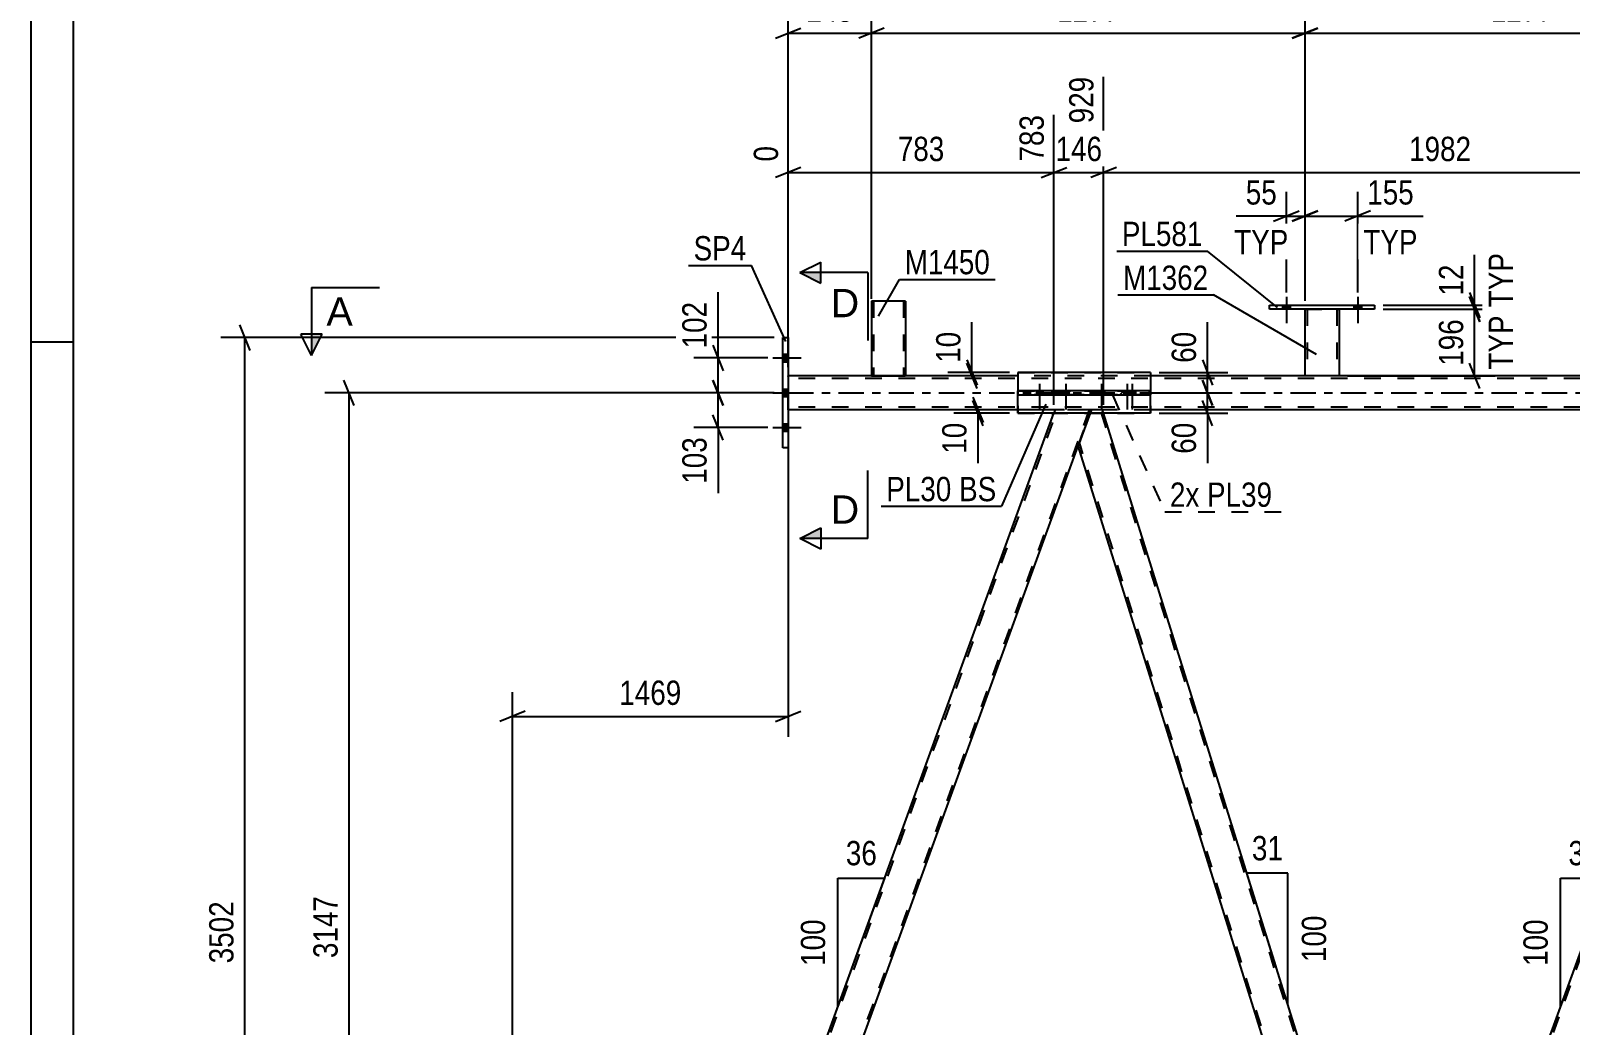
# Model space of a CAD drawing. Header units: millimetres. Extents: x 0 to 841, y 0 to 594.
# Drawn here: x 0 to 181.4, y 366.6 to 483.7 of the extents above; entities that cross this region are included whole.
import ezdxf

# ---------------------------------------------------------------- set-up
doc = ezdxf.new("R2010")
doc.units = ezdxf.units.MM
doc.linetypes.add('DXK_LINE_DOT2', pattern=[3.9198, 1.9599, -1.9599])
doc.linetypes.add('DXK_LINE_DOT3', pattern=[5.9187, 2.979, -0.9799, 0.9799, -0.9799])
doc.styles.add('Arial', font='ARIAL.TTF', dxfattribs={"height": 0.2})
doc.styles.add('Arial Narrow', font='ARIALN.TTF', dxfattribs={"height": 0.2})

# ---------------------------------------------------------------- blocks, each defined once
blk = doc.blocks.new('Unknown-247305129-1135')
at = {"color": 5, "linetype": 'Continuous'}
for p, q in [((0, 594), (0, 0)), ((5, 589), (5, 5)), ((5, 447), (0, 447))]:
    blk.add_line(p, q, dxfattribs=at)
blk = doc.blocks.new('Bolt-247305129-3184 - 3072')
at = {"linetype": 'Continuous'}
for points in [[(119.21, 441.29), (118.49, 441.29), (118.49, 440.81), (119.21, 440.81)], [(122.3, 441.29), (121.58, 441.29), (121.58, 440.81), (122.3, 440.81)]]:
    blk.add_hatch(color=1, dxfattribs=at).paths.add_polyline_path(points)
at = {"color": 1, "linetype": 'Continuous'}
for p, q in [((118.49, 441.29), (118.49, 440.81)), ((118.85, 442.09), (118.85, 439.09)), ((119.21, 441.29), (119.21, 440.81)), ((121.58, 441.29), (121.58, 440.81)), ((121.94, 442.09), (121.94, 439.09)), ((122.3, 441.29), (122.3, 440.81))]:
    blk.add_line(p, q, dxfattribs=at)
blk = doc.blocks.new('Bolt-247305129-3185 - 3072')
at = {"linetype": 'Continuous'}
for points in [[(126.52, 441.29), (125.8, 441.29), (125.8, 440.81), (126.52, 440.81)], [(129.54, 441.29), (128.82, 441.29), (128.82, 440.81), (129.54, 440.81)], [(130.14, 441.29), (129.42, 441.29), (129.42, 440.81), (130.14, 440.81)]]:
    blk.add_hatch(color=1, dxfattribs=at).paths.add_polyline_path(points)
at = {"color": 1, "linetype": 'Continuous'}
for p, q in [((125.8, 441.29), (125.8, 440.81)), ((126.16, 442.09), (126.16, 439.09)), ((126.52, 441.29), (126.52, 440.81)), ((128.82, 441.29), (128.82, 440.81)), ((129.18, 442.09), (129.18, 439.09)), ((129.42, 441.29), (129.42, 440.81)), ((129.54, 441.29), (129.54, 440.81)), ((129.78, 442.09), (129.78, 439.09)), ((130.14, 441.29), (130.14, 440.81))]:
    blk.add_line(p, q, dxfattribs=at)
blk = doc.blocks.new('Part-247305129-3125 - 3072')
at = {"color": 2, "linetype": 'Continuous'}
for p, q in [((99.06, 443.05), (89.24, 443.05)), ((116.29, 443.05), (101.06, 443.05)), ((150.13, 443.05), (131.94, 443.05)), ((201.21, 443.05), (154.13, 443.05)), ((116.29, 439.05), (89.24, 439.05)), ((202.67, 439.05), (131.94, 439.05))]:
    blk.add_line(p, q, dxfattribs=at)
at = {"color": 7, "linetype": 'DXK_LINE_DOT2'}
for p, q in [((89.24, 439.05), (89.24, 443.05)), ((743.11, 442.73), (89.24, 442.73)), ((101.06, 443.05), (99.06, 443.05)), ((131.94, 443.05), (116.29, 443.05)), ((154.13, 443.05), (150.13, 443.05)), ((743.11, 439.37), (89.24, 439.37)), ((131.94, 439.05), (116.29, 439.05))]:
    blk.add_line(p, q, dxfattribs=at)
at = {"color": 7, "linetype": 'DXK_LINE_DOT3'}
blk.add_line((89.24, 441.05), (743.11, 441.05), dxfattribs=at)
blk = doc.blocks.new('Bolt-247305129-3190 - 3072')
at = {"linetype": 'Continuous'}
for points in [[(89.24, 444.71), (89.24, 445.59), (88.6, 445.59), (88.6, 444.71)], [(89.24, 444.71), (89.24, 445.59), (88.6, 445.59), (88.6, 444.71)], [(89.24, 444.71), (89.24, 445.59), (88.6, 445.59), (88.6, 444.71)], [(89.24, 440.61), (89.24, 441.49), (88.6, 441.49), (88.6, 440.61)], [(89.24, 440.61), (89.24, 441.49), (88.6, 441.49), (88.6, 440.61)], [(89.24, 436.51), (89.24, 437.39), (88.6, 437.39), (88.6, 436.51)], [(89.24, 436.51), (89.24, 437.39), (88.6, 437.39), (88.6, 436.51)], [(89.24, 436.51), (89.24, 437.39), (88.6, 437.39), (88.6, 436.51)]]:
    blk.add_hatch(color=1, dxfattribs=at).paths.add_polyline_path(points)
at = {"color": 1, "linetype": 'Continuous'}
for p, q in [((87.44, 445.15), (90.76, 445.15)), ((87.44, 445.15), (90.76, 445.15)), ((87.44, 445.15), (90.76, 445.15)), ((88.6, 445.59), (89.24, 445.59)), ((88.6, 445.59), (89.24, 445.59)), ((88.6, 445.59), (89.24, 445.59)), ((88.6, 444.71), (89.24, 444.71)), ((88.6, 444.71), (89.24, 444.71)), ((88.6, 444.71), (89.24, 444.71)), ((87.44, 441.05), (90.76, 441.05)), ((87.44, 441.05), (90.76, 441.05)), ((88.6, 441.49), (89.24, 441.49)), ((88.6, 441.49), (89.24, 441.49)), ((88.6, 440.61), (89.24, 440.61)), ((88.6, 440.61), (89.24, 440.61)), ((88.6, 437.39), (89.24, 437.39)), ((88.6, 437.39), (89.24, 437.39)), ((88.6, 437.39), (89.24, 437.39)), ((87.44, 436.95), (90.76, 436.95)), ((87.44, 436.95), (90.76, 436.95)), ((87.44, 436.95), (90.76, 436.95)), ((88.6, 436.51), (89.24, 436.51)), ((88.6, 436.51), (89.24, 436.51)), ((88.6, 436.51), (89.24, 436.51))]:
    blk.add_line(p, q, dxfattribs=at)
blk = doc.blocks.new('Part-247305129-21275 - 3072')
at = {"color": 7, "linetype": 'DXK_LINE_DOT2'}
for p, q in [((150.13, 450.9), (154.13, 450.9)), ((150.13, 450.89), (150.13, 450.9)), ((150.13, 450.9), (150.13, 450.89)), ((150.37, 450.9), (150.37, 443.05)), ((153.89, 450.9), (153.89, 443.05)), ((154.13, 450.9), (154.13, 450.89)), ((154.13, 450.89), (154.13, 450.9)), ((153.87, 443.05), (153.89, 443.05))]:
    blk.add_line(p, q, dxfattribs=at)
at = {"color": 2, "linetype": 'Continuous'}
for p, q in [((150.13, 443.05), (150.13, 450.89)), ((154.13, 450.89), (154.13, 443.05)), ((154.09, 443.05), (150.13, 443.05)), ((154.13, 443.05), (154.09, 443.05))]:
    blk.add_line(p, q, dxfattribs=at)
blk = doc.blocks.new('Bolt-247305129-3200 - 3072')
at = {"color": 1, "linetype": 'DXK_LINE_DOT2'}
for p, q in [((118.49, 441.29), (118.49, 440.81)), ((118.85, 442.09), (118.85, 439.09)), ((119.21, 441.29), (119.21, 440.81)), ((121.58, 441.29), (121.58, 440.81)), ((121.94, 442.09), (121.94, 439.09)), ((122.3, 441.29), (122.3, 440.81))]:
    blk.add_line(p, q, dxfattribs=at)
blk = doc.blocks.new('Bolt-247305129-3201 - 3072')
at = {"color": 1, "linetype": 'DXK_LINE_DOT2'}
for p, q in [((125.8, 441.29), (125.8, 440.81)), ((126.16, 442.09), (126.16, 439.09)), ((126.52, 441.29), (126.52, 440.81)), ((128.82, 441.29), (128.82, 440.81)), ((129.18, 442.09), (129.18, 439.09)), ((129.42, 441.29), (129.42, 440.81)), ((129.54, 441.29), (129.54, 440.81)), ((129.78, 442.09), (129.78, 439.09)), ((130.14, 441.29), (130.14, 440.81))]:
    blk.add_line(p, q, dxfattribs=at)
blk = doc.blocks.new('Part-247305129-3208 - 3072')
at = {"color": 7, "linetype": 'DXK_LINE_DOT2'}
for p, q in [((116.29, 441.29), (116.29, 440.81)), ((131.94, 441.29), (116.29, 441.29)), ((116.29, 440.81), (131.94, 440.81)), ((131.94, 440.81), (131.94, 441.29))]:
    blk.add_line(p, q, dxfattribs=at)
blk = doc.blocks.new('Part-247305129-3213 - 3072')
at = {"linetype": 'Continuous'}
h = blk.add_hatch(dxfattribs=at)
h.set_pattern_fill('', scale=0.7, style=0, pattern_type=0)
h.set_pattern_definition([(45, (131.9422, 441.2942), (-1.57154, 1.57154), [])])
h.paths.add_polyline_path([(131.94, 440.81), (131.94, 441.29), (116.29, 441.29), (116.29, 440.81)])
at = {"color": 7, "linetype": 'DXK_LINE_DOT2'}
for p, q in [((116.29, 440.81), (116.29, 441.29)), ((116.29, 441.29), (131.94, 441.29)), ((131.94, 440.81), (116.29, 440.81)), ((131.94, 441.29), (131.94, 440.81))]:
    blk.add_line(p, q, dxfattribs=at)
at = {"color": 2, "linetype": 'Continuous'}
for p, q in [((116.29, 440.81), (116.29, 441.29)), ((131.94, 441.29), (116.29, 441.29)), ((116.29, 440.81), (131.94, 440.81)), ((131.94, 440.81), (131.94, 441.29))]:
    blk.add_line(p, q, dxfattribs=at)
blk = doc.blocks.new('Bolt-247305129-21302 - 3072')
at = {"linetype": 'Continuous'}
for points in [[(147.49, 450.89), (148.37, 450.89), (148.37, 451.37), (147.49, 451.37)], [(155.89, 450.89), (156.77, 450.89), (156.77, 451.37), (155.89, 451.37)]]:
    blk.add_hatch(color=1, dxfattribs=at).paths.add_polyline_path(points)
at = {"color": 1, "linetype": 'Continuous'}
for p, q in [((147.93, 452.37), (147.93, 449.25)), ((156.33, 452.37), (156.33, 449.25)), ((147.49, 451.37), (147.49, 450.89)), ((148.37, 451.37), (148.37, 450.89)), ((155.89, 451.37), (155.89, 450.89)), ((156.77, 451.37), (156.77, 450.89))]:
    blk.add_line(p, q, dxfattribs=at)
blk = doc.blocks.new('Part-247305129-3291 - 3072')
at = {"color": 7, "linetype": 'DXK_LINE_DOT2'}
for p, q in [((116.29, 443.45), (116.29, 438.65)), ((116.29, 443.45), (131.94, 443.45)), ((131.94, 443.45), (131.94, 438.65)), ((116.29, 438.65), (131.94, 438.65))]:
    blk.add_line(p, q, dxfattribs=at)
blk = doc.blocks.new('Part-247305129-3296 - 3072')
at = {"color": 2, "linetype": 'Continuous'}
for p, q in [((116.29, 443.45), (116.29, 441.29)), ((131.94, 443.45), (116.29, 443.45)), ((131.94, 443.45), (131.94, 441.29)), ((116.29, 438.65), (116.29, 440.81)), ((131.94, 438.65), (131.94, 440.81)), ((131.94, 438.65), (116.29, 438.65))]:
    blk.add_line(p, q, dxfattribs=at)
at = {"color": 7, "linetype": 'DXK_LINE_DOT2'}
for p, q in [((116.29, 441.29), (116.29, 440.81)), ((131.94, 441.29), (131.94, 440.81))]:
    blk.add_line(p, q, dxfattribs=at)
blk = doc.blocks.new('Part-247305129-3318 - 3072')
at = {"color": 2, "linetype": 'Continuous'}
for p, q in [((88.6, 447.55), (89.24, 447.55)), ((88.6, 434.55), (88.6, 447.55)), ((89.24, 447.55), (89.24, 434.55)), ((89.24, 434.55), (88.6, 434.55))]:
    blk.add_line(p, q, dxfattribs=at)
blk = doc.blocks.new('Part-247305129-3325 - 3072')
at = {"color": 7, "linetype": 'DXK_LINE_DOT2'}
for p, q in [((124.96, 439.05), (124.81, 438.65)), ((126.28, 439.05), (124.96, 439.05)), ((162.84, 320.93), (126.02, 439.05)), ((126.4, 438.65), (126.28, 439.05)), ((160.12, 317.83), (123.55, 435.18)), ((159.87, 317.83), (158.37, 322.66)), ((161.71, 317.83), (162.98, 321.3)), ((162.98, 321.3), (162.56, 322.66)), ((159.87, 317.83), (161.71, 317.83))]:
    blk.add_line(p, q, dxfattribs=at)
at = {"color": 2, "linetype": 'Continuous'}
for p, q in [((124.81, 438.65), (123.41, 434.8)), ((162.56, 322.66), (126.4, 438.65)), ((158.37, 322.66), (123.41, 434.8))]:
    blk.add_line(p, q, dxfattribs=at)
blk = doc.blocks.new('Part-247305129-3330 - 3072')
at = {"color": 7, "linetype": 'DXK_LINE_DOT2'}
for p, q in [((76.84, 317.83), (120.96, 439.05)), ((124.7, 439.05), (80.58, 317.83)), ((120.7, 439.05), (120.55, 438.65)), ((124.96, 439.05), (120.7, 439.05)), ((123.41, 434.8), (124.96, 439.05)), ((80.84, 317.83), (76.58, 317.83))]:
    blk.add_line(p, q, dxfattribs=at)
at = {"color": 2, "linetype": 'Continuous'}
for p, q in [((76.58, 317.83), (120.55, 438.65)), ((80.84, 317.83), (123.41, 434.8))]:
    blk.add_line(p, q, dxfattribs=at)
blk = doc.blocks.new('Part-247305129-3335 - 3072')
at = {"color": 7, "linetype": 'DXK_LINE_DOT2'}
for p, q in [((161.97, 317.83), (206.09, 439.05)), ((165.72, 317.83), (209.84, 439.05)), ((205.69, 438.65), (205.83, 439.05)), ((210.09, 439.05), (205.83, 439.05)), ((208.54, 434.8), (210.09, 439.05)), ((161.71, 317.83), (163.47, 322.66)), ((165.97, 317.83), (167.73, 322.66)), ((165.97, 317.83), (161.71, 317.83))]:
    blk.add_line(p, q, dxfattribs=at)
at = {"color": 2, "linetype": 'Continuous'}
for p, q in [((163.47, 322.66), (205.69, 438.65)), ((167.73, 322.66), (208.54, 434.8))]:
    blk.add_line(p, q, dxfattribs=at)
blk = doc.blocks.new('Part-247305129-21276 - 3072')
at = {"color": 2, "linetype": 'Continuous'}
for p, q in [((145.93, 450.89), (145.93, 451.37)), ((145.93, 451.37), (158.33, 451.37)), ((158.33, 450.89), (145.93, 450.89)), ((158.33, 451.37), (158.33, 450.89))]:
    blk.add_line(p, q, dxfattribs=at)
blk = doc.blocks.new('Part-247305129-21277 - 3072')
at = {"color": 2, "linetype": 'Continuous'}
for p, q in [((99.05, 451.85), (99.06, 443.05)), ((103.05, 451.85), (99.05, 451.85)), ((103.05, 451.85), (103.06, 443.06)), ((99.06, 443.05), (103.02, 443.06)), ((103.06, 443.06), (103.02, 443.06))]:
    blk.add_line(p, q, dxfattribs=at)
at = {"color": 7, "linetype": 'DXK_LINE_DOT2'}
for p, q in [((99.29, 451.85), (99.3, 443.05)), ((102.74, 451.85), (102.75, 451.85)), ((102.75, 451.85), (102.79, 451.85)), ((102.79, 451.85), (102.81, 451.85)), ((102.81, 451.85), (102.82, 443.06)), ((102.75, 443.06), (102.76, 443.06)), ((102.76, 443.06), (102.8, 443.06)), ((102.8, 443.06), (102.82, 443.06))]:
    blk.add_line(p, q, dxfattribs=at)
blk = doc.blocks.new('Bolt-247305129-21303 - 3072')
at = {"linetype": 'Continuous'}
for points in [[(147.49, 450.89), (148.37, 450.89), (148.37, 451.37), (147.49, 451.37)], [(155.89, 450.89), (156.77, 450.89), (156.77, 451.37), (155.89, 451.37)]]:
    blk.add_hatch(color=1, dxfattribs=at).paths.add_polyline_path(points)
at = {"color": 1, "linetype": 'Continuous'}
for p, q in [((147.93, 452.37), (147.93, 449.25)), ((156.33, 452.37), (156.33, 449.25)), ((147.49, 451.37), (147.49, 450.89)), ((148.37, 451.37), (148.37, 450.89)), ((155.89, 451.37), (155.89, 450.89)), ((156.77, 451.37), (156.77, 450.89))]:
    blk.add_line(p, q, dxfattribs=at)
blk = doc.blocks.new('StraightDimension-247305129-3982 - 3072')
at = {"color": 7, "linetype": 'Continuous'}
for p, q in [((121.8, 439.05), (108.74, 439.05)), ((110.99, 440.55), (112.19, 437.55)), ((112.19, 437.15), (110.99, 440.15)), ((111.59, 438.65), (111.59, 439.05)), ((115.29, 438.65), (108.74, 438.65))]:
    blk.add_line(p, q, dxfattribs=at)
at = {"color": 0}
blk.add_wipeout([(110.84, 438.13), (106.64, 438.13), (106.64, 433.27), (110.84, 433.27)], dxfattribs=at)
at = {"color": 7, "linetype": 'Continuous'}
blk.add_line((111.59, 438.65), (111.59, 432.75), dxfattribs=at)
blk.add_line((111.59, 438.65), (111.59, 432.75), dxfattribs=at)
at = {"color": 3, "style": 'Arial Narrow'}
blk.add_text('10', height=2.863, rotation=90.0002, dxfattribs=at).set_placement((110.24, 433.87))
blk = doc.blocks.new('StraightDimension-247305129-36109 - 3072')
at = {"color": 7, "linetype": 'Continuous'}
for p, q in [((169.51, 452.39), (170.71, 449.39)), ((159.33, 450.89), (172.51, 450.89)), ((170.11, 443.05), (170.11, 450.89)), ((170.71, 441.55), (169.51, 444.55)), ((155.13, 443.05), (172.51, 443.05))]:
    blk.add_line(p, q, dxfattribs=at)
at = {"color": 0}
blk.add_wipeout([(169.36, 450.32), (165.16, 450.32), (165.16, 443.63), (169.36, 443.63)], dxfattribs=at)
at = {"color": 0, "linetype": 'Continuous'}
blk.add_wipeout([(175.21, 450.77), (171.01, 450.77), (171.01, 443.18), (175.21, 443.18)], dxfattribs=at)
at = {"color": 3, "linetype": 'Continuous', "style": 'Arial Narrow'}
blk.add_text('TYP', height=2.863, rotation=90.0002, dxfattribs=at).set_placement((174.61, 443.78))
at = {"color": 3, "style": 'Arial Narrow'}
blk.add_text('196', height=2.863, rotation=90.0002, dxfattribs=at).set_placement((168.76, 444.23))
blk = doc.blocks.new('StraightDimension-247305129-4431 - 3072')
at = {"color": 7, "linetype": 'Continuous'}
for p, q in [((138.03, 444.95), (139.23, 441.95)), ((132.94, 443.45), (141.03, 443.45)), ((139.23, 439.55), (138.03, 442.55)), ((138.63, 441.05), (138.63, 443.45)), ((132.94, 441.05), (141.03, 441.05))]:
    blk.add_line(p, q, dxfattribs=at)
at = {"color": 0}
blk.add_wipeout([(137.88, 448.84), (133.68, 448.84), (133.68, 443.98), (137.88, 443.98)], dxfattribs=at)
at = {"color": 7, "linetype": 'Continuous'}
blk.add_line((138.63, 443.45), (138.63, 449.36), dxfattribs=at)
blk.add_line((138.63, 443.45), (138.63, 449.36), dxfattribs=at)
at = {"color": 3, "style": 'Arial Narrow'}
blk.add_text('60', height=2.863, rotation=90.0002, dxfattribs=at).set_placement((137.28, 444.58))
blk = doc.blocks.new('StraightDimension-247305129-36093 - 3072')
at = {"color": 7, "linetype": 'Continuous'}
for p, q in [((150.13, 451.89), (150.13, 464.72)), ((156.33, 452.87), (156.33, 464.72)), ((148.63, 461.27), (151.63, 462.47)), ((150.13, 461.87), (156.33, 461.87)), ((157.83, 462.47), (154.83, 461.27))]:
    blk.add_line(p, q, dxfattribs=at)
at = {"color": 0}
blk.add_wipeout([(163.54, 462.62), (163.54, 466.82), (156.86, 466.82), (156.86, 462.62)], dxfattribs=at)
at = {"color": 7, "linetype": 'Continuous'}
blk.add_line((156.33, 461.87), (164.06, 461.87), dxfattribs=at)
at = {"color": 3, "style": 'Arial Narrow'}
blk.add_text('155', height=2.863, dxfattribs=at).set_placement((157.46, 463.22))
at = {"color": 0, "linetype": 'Continuous'}
blk.add_wipeout([(163.99, 456.77), (163.99, 460.97), (156.4, 460.97), (156.4, 456.77)], dxfattribs=at)
at = {"color": 7, "linetype": 'Continuous'}
blk.add_line((156.33, 461.87), (164.06, 461.87), dxfattribs=at)
at = {"color": 3, "linetype": 'Continuous', "style": 'Arial Narrow'}
blk.add_text('TYP', height=2.863, dxfattribs=at).set_placement((157, 457.37))
blk = doc.blocks.new('StraightDimension-247305129-36094 - 3072')
at = {"color": 7, "linetype": 'Continuous'}
for p, q in [((147.93, 452.87), (147.93, 464.72)), ((150.13, 451.89), (150.13, 464.72)), ((146.43, 461.27), (149.43, 462.47)), ((147.93, 461.87), (150.13, 461.87)), ((151.63, 462.47), (148.63, 461.27))]:
    blk.add_line(p, q, dxfattribs=at)
at = {"color": 0}
blk.add_wipeout([(147.41, 462.62), (147.41, 466.82), (142.55, 466.82), (142.55, 462.62)], dxfattribs=at)
at = {"color": 7, "linetype": 'Continuous'}
blk.add_line((147.93, 461.87), (142.02, 461.87), dxfattribs=at)
at = {"color": 3, "style": 'Arial Narrow'}
blk.add_text('55', height=2.863, dxfattribs=at).set_placement((143.15, 463.22))
at = {"color": 0, "linetype": 'Continuous'}
blk.add_wipeout([(148.77, 456.77), (148.77, 460.97), (141.18, 460.97), (141.18, 456.77)], dxfattribs=at)
at = {"color": 7, "linetype": 'Continuous'}
blk.add_line((147.93, 461.87), (142.02, 461.87), dxfattribs=at)
at = {"color": 3, "linetype": 'Continuous', "style": 'Arial Narrow'}
blk.add_text('TYP', height=2.863, dxfattribs=at).set_placement((141.78, 457.37))
blk = doc.blocks.new('StraightDimension-247305129-15093 - 3072')
at = {"color": 7, "linetype": 'Continuous'}
for p, q in [((126.4, 439.65), (126.4, 478.28)), ((205.69, 439.65), (205.69, 475.61)), ((127.9, 467.59), (124.9, 466.39)), ((126.4, 466.99), (205.69, 466.99)), ((204.19, 466.39), (207.19, 467.59))]:
    blk.add_line(p, q, dxfattribs=at)
at = {"color": 0, "linetype": 'Continuous'}
blk.add_wipeout([(205.09, 476.21), (200.89, 476.21), (200.89, 467.69), (205.09, 467.69)], dxfattribs=at)
at = {"color": 0}
blk.add_wipeout([(170.3, 467.74), (170.3, 471.94), (161.79, 471.94), (161.79, 467.74)], dxfattribs=at)
at = {"color": 3, "linetype": 'Continuous', "style": 'Arial Narrow'}
blk.add_text('2911', height=2.863, rotation=90.0002, dxfattribs=at).set_placement((204.49, 468.29))
at = {"color": 3, "style": 'Arial Narrow'}
blk.add_text('1982', height=2.863, dxfattribs=at).set_placement((162.39, 468.34))
blk = doc.blocks.new('StraightDimension-247305129-15094 - 3072')
at = {"color": 7, "linetype": 'Continuous'}
for p, q in [((126.4, 439.65), (126.4, 478.28)), ((120.55, 439.65), (120.55, 473.78)), ((119.05, 466.39), (122.05, 467.59)), ((120.55, 466.99), (126.4, 466.99)), ((127.9, 467.59), (124.9, 466.39))]:
    blk.add_line(p, q, dxfattribs=at)
at = {"color": 0}
blk.add_wipeout([(126.82, 467.74), (126.82, 471.94), (120.14, 471.94), (120.14, 467.74)], dxfattribs=at)
at = {"color": 3, "style": 'Arial Narrow'}
blk.add_text('146', height=2.863, dxfattribs=at).set_placement((120.74, 468.34))
at = {"color": 0, "linetype": 'Continuous'}
blk.add_wipeout([(125.8, 478.88), (121.6, 478.88), (121.6, 472.19), (125.8, 472.19)], dxfattribs=at)
at = {"color": 3, "linetype": 'Continuous', "style": 'Arial Narrow'}
blk.add_text('929', height=2.863, rotation=90.0002, dxfattribs=at).set_placement((125.2, 472.79))
blk = doc.blocks.new('StraightDimension-247305129-35953 - 3072')
at = {"color": 7, "linetype": 'Continuous'}
for p, q in [((99.05, 452.13), (99.05, 494.68)), ((150.13, 451.89), (150.13, 492.01)), ((100.55, 484), (97.55, 482.8)), ((99.05, 483.4), (150.13, 483.4)), ((148.63, 482.8), (151.63, 484))]:
    blk.add_line(p, q, dxfattribs=at)
at = {"color": 0, "linetype": 'Continuous'}
blk.add_wipeout([(149.53, 492.61), (145.33, 492.61), (145.33, 484.1), (149.53, 484.1)], dxfattribs=at)
at = {"color": 0}
blk.add_wipeout([(128.85, 484.15), (128.85, 488.35), (120.33, 488.35), (120.33, 484.15)], dxfattribs=at)
at = {"color": 3, "linetype": 'Continuous', "style": 'Arial Narrow'}
blk.add_text('1522', height=2.863, rotation=90.0002, dxfattribs=at).set_placement((148.93, 484.7))
at = {"color": 3, "style": 'Arial Narrow'}
blk.add_text('1277', height=2.863, dxfattribs=at).set_placement((120.93, 484.75))
blk = doc.blocks.new('StraightDimension-247305129-35954 - 3072')
at = {"color": 7, "linetype": 'Continuous'}
for p, q in [((99.05, 452.13), (99.05, 494.68)), ((89.24, 444.05), (89.24, 486.52)), ((87.74, 482.8), (90.74, 484)), ((89.24, 483.4), (99.05, 483.4)), ((100.55, 484), (97.55, 482.8))]:
    blk.add_line(p, q, dxfattribs=at)
at = {"color": 0}
blk.add_wipeout([(97.48, 484.15), (97.48, 488.35), (90.8, 488.35), (90.8, 484.15)], dxfattribs=at)
at = {"color": 0, "linetype": 'Continuous'}
blk.add_wipeout([(88.64, 487.12), (84.44, 487.12), (84.44, 484.1), (88.64, 484.1)], dxfattribs=at)
at = {"color": 3, "linetype": 'Continuous', "style": 'Arial Narrow'}
blk.add_text('0', height=2.86, rotation=90.0002, dxfattribs=at).set_placement((88.04, 484.7))
at = {"color": 3, "style": 'Arial Narrow'}
blk.add_text('245', height=2.863, dxfattribs=at).set_placement((91.4, 484.75))
at = {"color": 0, "linetype": 'Continuous'}
blk.add_wipeout([(98.45, 495.28), (94.25, 495.28), (94.25, 488.6), (98.45, 488.6)], dxfattribs=at)
at = {"color": 3, "linetype": 'Continuous', "style": 'Arial Narrow'}
blk.add_text('245', height=2.863, rotation=90.0002, dxfattribs=at).set_placement((97.85, 489.2))
blk = doc.blocks.new('StraightDimension-247305129-36108 - 3072')
at = {"color": 7, "linetype": 'Continuous'}
for p, q in [((169.51, 452.87), (170.71, 449.87)), ((170.71, 449.39), (169.51, 452.39)), ((159.33, 451.37), (172.51, 451.37)), ((159.33, 450.89), (172.51, 450.89)), ((170.11, 450.89), (170.11, 451.37))]:
    blk.add_line(p, q, dxfattribs=at)
at = {"color": 0}
blk.add_wipeout([(169.36, 456.75), (165.16, 456.75), (165.16, 451.9), (169.36, 451.9)], dxfattribs=at)
at = {"color": 7, "linetype": 'Continuous'}
blk.add_line((170.11, 451.37), (170.11, 457.28), dxfattribs=at)
at = {"color": 3, "style": 'Arial Narrow'}
blk.add_text('12', height=2.863, rotation=90.0002, dxfattribs=at).set_placement((168.76, 452.5))
at = {"color": 0, "linetype": 'Continuous'}
blk.add_wipeout([(175.21, 458.12), (171.01, 458.12), (171.01, 450.53), (175.21, 450.53)], dxfattribs=at)
at = {"color": 7, "linetype": 'Continuous'}
blk.add_line((170.11, 451.37), (170.11, 457.28), dxfattribs=at)
at = {"color": 3, "linetype": 'Continuous', "style": 'Arial Narrow'}
blk.add_text('TYP', height=2.863, rotation=90.0002, dxfattribs=at).set_placement((174.61, 451.13))
blk = doc.blocks.new('StraightDimension-247305129-4383 - 3072')
at = {"color": 7, "linetype": 'Continuous'}
for p, q in [((25.83, 446.05), (24.63, 449.05)), ((87.6, 447.55), (22.38, 447.55)), ((25.23, 307.46), (25.23, 447.55)), ((24.63, 308.96), (25.83, 305.96)), ((154.22, 307.46), (22.38, 307.46))]:
    blk.add_line(p, q, dxfattribs=at)
at = {"color": 0}
blk.add_wipeout([(24.48, 381.76), (20.28, 381.76), (20.28, 373.25), (24.48, 373.25)], dxfattribs=at)
at = {"color": 3, "style": 'Arial Narrow'}
blk.add_text('3502', height=2.863, rotation=90.0002, dxfattribs=at).set_placement((23.88, 373.85))
blk = doc.blocks.new('StraightDimension-247305129-3996 - 3072')
at = {"color": 7, "linetype": 'Continuous'}
for p, q in [((110.28, 444.95), (111.48, 441.95)), ((111.48, 441.55), (110.28, 444.55)), ((115.29, 443.45), (108.03, 443.45)), ((115.29, 443.05), (108.03, 443.05)), ((110.88, 443.05), (110.88, 443.45))]:
    blk.add_line(p, q, dxfattribs=at)
at = {"color": 0}
blk.add_wipeout([(110.13, 448.84), (105.93, 448.84), (105.93, 443.98), (110.13, 443.98)], dxfattribs=at)
at = {"color": 7, "linetype": 'Continuous'}
blk.add_line((110.88, 443.45), (110.88, 449.36), dxfattribs=at)
blk.add_line((110.88, 443.45), (110.88, 449.36), dxfattribs=at)
at = {"color": 3, "style": 'Arial Narrow'}
blk.add_text('10', height=2.863, rotation=90.0002, dxfattribs=at).set_placement((109.53, 444.58))
blk = doc.blocks.new('StraightDimension-247305129-4378 - 3072')
at = {"color": 7, "linetype": 'Continuous'}
for p, q in [((38.1, 439.55), (36.9, 442.55)), ((87.6, 441.05), (34.65, 441.05)), ((37.5, 315.19), (37.5, 441.05)), ((36.9, 316.69), (38.1, 313.69)), ((55.12, 315.19), (34.65, 315.19))]:
    blk.add_line(p, q, dxfattribs=at)
at = {"color": 0}
blk.add_wipeout([(36.75, 382.38), (32.55, 382.38), (32.55, 373.87), (36.75, 373.87)], dxfattribs=at)
at = {"color": 3, "style": 'Arial Narrow'}
blk.add_text('3147', height=2.863, rotation=90.0002, dxfattribs=at).set_placement((36.15, 374.47))
blk = doc.blocks.new('StraightDimension-247305129-4417 - 3072')
at = {"color": 7, "linetype": 'Continuous'}
for p, q in [((138.03, 442.55), (139.23, 439.55)), ((132.94, 441.05), (141.03, 441.05)), ((138.63, 438.65), (138.63, 441.05)), ((139.23, 437.15), (138.03, 440.15)), ((132.94, 438.65), (141.03, 438.65))]:
    blk.add_line(p, q, dxfattribs=at)
at = {"color": 0}
blk.add_wipeout([(137.88, 438.13), (133.68, 438.13), (133.68, 433.27), (137.88, 433.27)], dxfattribs=at)
at = {"color": 7, "linetype": 'Continuous'}
blk.add_line((138.63, 438.65), (138.63, 432.75), dxfattribs=at)
blk.add_line((138.63, 438.65), (138.63, 432.75), dxfattribs=at)
at = {"color": 3, "style": 'Arial Narrow'}
blk.add_text('60', height=2.863, rotation=90.0002, dxfattribs=at).set_placement((137.28, 433.87))
blk = doc.blocks.new('StraightDimension-247305129-15095 - 3072')
at = {"color": 7, "linetype": 'Continuous'}
for p, q in [((120.55, 439.65), (120.55, 473.78)), ((89.24, 448.55), (89.24, 470.12)), ((90.74, 467.59), (87.74, 466.39)), ((89.24, 466.99), (120.55, 466.99)), ((119.05, 466.39), (122.05, 467.59))]:
    blk.add_line(p, q, dxfattribs=at)
at = {"color": 0, "linetype": 'Continuous'}
for points in [[(119.95, 474.38), (115.75, 474.38), (115.75, 467.69), (119.95, 467.69)], [(88.64, 470.72), (84.44, 470.72), (84.44, 467.69), (88.64, 467.69)]]:
    blk.add_wipeout(points, dxfattribs=at)
at = {"color": 0}
blk.add_wipeout([(108.24, 467.74), (108.24, 471.94), (101.55, 471.94), (101.55, 467.74)], dxfattribs=at)
at = {"color": 3, "linetype": 'Continuous', "style": 'Arial Narrow'}
for s, height, p in [('783', 2.863, (119.35, 468.29)), ('0', 2.86, (88.04, 468.29))]:
    blk.add_text(s, height=height, rotation=90.0002, dxfattribs=at).set_placement(p)
at = {"color": 3, "style": 'Arial Narrow'}
blk.add_text('783', height=2.863, dxfattribs=at).set_placement((102.15, 468.34))
blk = doc.blocks.new('StraightDimension-247305129-15451 - 3072')
at = {"color": 7, "linetype": 'Continuous'}
for p, q in [((89.24, 438.05), (89.24, 400.54)), ((56.76, 318.83), (56.76, 405.79)), ((58.26, 403.54), (55.26, 402.34)), ((56.76, 402.94), (89.24, 402.94)), ((87.74, 402.34), (90.74, 403.54))]:
    blk.add_line(p, q, dxfattribs=at)
at = {"color": 0}
blk.add_wipeout([(77.25, 403.69), (77.25, 407.89), (68.74, 407.89), (68.74, 403.69)], dxfattribs=at)
at = {"color": 3, "style": 'Arial Narrow'}
blk.add_text('1469', height=2.863, dxfattribs=at).set_placement((69.34, 404.29))
blk = doc.blocks.new('StraightDimension-247305129-35174 - 3072')
at = {"color": 7, "linetype": 'Continuous'}
for p, q in [((80.37, 446.65), (81.57, 443.65)), ((86.83, 445.15), (78.12, 445.15)), ((80.97, 441.05), (80.97, 445.15)), ((81.57, 439.55), (80.37, 442.55)), ((86.83, 441.05), (78.12, 441.05))]:
    blk.add_line(p, q, dxfattribs=at)
at = {"color": 0}
blk.add_wipeout([(80.22, 452.36), (76.02, 452.36), (76.02, 445.68), (80.22, 445.68)], dxfattribs=at)
at = {"color": 7, "linetype": 'Continuous'}
blk.add_line((80.97, 445.15), (80.97, 452.89), dxfattribs=at)
blk.add_line((80.97, 445.15), (80.97, 452.89), dxfattribs=at)
at = {"color": 3, "style": 'Arial Narrow'}
blk.add_text('102', height=2.863, rotation=90.0002, dxfattribs=at).set_placement((79.62, 446.28))
blk = doc.blocks.new('StraightDimension-247305129-35175 - 3072')
at = {"color": 7, "linetype": 'Continuous'}
for p, q in [((80.37, 442.55), (81.57, 439.55)), ((86.83, 441.05), (78.12, 441.05)), ((80.97, 436.95), (80.97, 441.05)), ((81.57, 435.45), (80.37, 438.45)), ((86.83, 436.95), (78.12, 436.95))]:
    blk.add_line(p, q, dxfattribs=at)
at = {"color": 0}
blk.add_wipeout([(80.22, 436.43), (76.02, 436.43), (76.02, 429.74), (80.22, 429.74)], dxfattribs=at)
at = {"color": 7, "linetype": 'Continuous'}
blk.add_line((80.97, 436.95), (80.97, 429.22), dxfattribs=at)
blk.add_line((80.97, 436.95), (80.97, 429.22), dxfattribs=at)
at = {"color": 3, "style": 'Arial Narrow'}
blk.add_text('103', height=2.863, rotation=90.0002, dxfattribs=at).set_placement((79.62, 430.34))
blk = doc.blocks.new('StraightDimension-247305129-35952 - 3072')
at = {"color": 7, "linetype": 'Continuous'}
for p, q in [((150.13, 451.89), (150.13, 492.01)), ((201.21, 451.82), (201.21, 492.01)), ((151.63, 484), (148.63, 482.8)), ((150.13, 483.4), (201.21, 483.4)), ((199.71, 482.8), (202.71, 484))]:
    blk.add_line(p, q, dxfattribs=at)
at = {"color": 0, "linetype": 'Continuous'}
blk.add_wipeout([(200.61, 492.61), (196.41, 492.61), (196.41, 484.1), (200.61, 484.1)], dxfattribs=at)
at = {"color": 0}
blk.add_wipeout([(179.93, 484.15), (179.93, 488.35), (171.41, 488.35), (171.41, 484.15)], dxfattribs=at)
at = {"color": 3, "linetype": 'Continuous', "style": 'Arial Narrow'}
blk.add_text('2799', height=2.863, rotation=90.0002, dxfattribs=at).set_placement((200.01, 484.7))
at = {"color": 3, "style": 'Arial Narrow'}
blk.add_text('1277', height=2.863, dxfattribs=at).set_placement((172.01, 484.75))
blk = doc.blocks.new('AngleDimension-247305129-36439 - 3072')
at = {"color": 7, "linetype": 'Continuous'}
for p, q in [((95.09, 383.9), (100.63, 383.9)), ((95.09, 368.68), (100.63, 383.9)), ((95.09, 368.68), (95.09, 383.9)), ((98.16, 377.13), (100.63, 383.9))]:
    blk.add_line(p, q, dxfattribs=at)
at = {"color": 0}
for points in [[(100.28, 384.8), (100.28, 389), (95.43, 389), (95.43, 384.8)], [(94.19, 379.63), (89.99, 379.63), (89.99, 372.95), (94.19, 372.95)]]:
    blk.add_wipeout(points, dxfattribs=at)
at = {"color": 3, "style": 'Arial Narrow'}
blk.add_text('36', height=2.863, dxfattribs=at).set_placement((96.03, 385.4))
blk.add_text('100', height=2.863, rotation=90.0002, dxfattribs=at).set_placement((93.59, 373.55))
blk = doc.blocks.new('AngleDimension-247305129-36453 - 3072')
at = {"color": 7, "linetype": 'Continuous'}
for p, q in [((146.73, 373.43), (143.29, 384.48)), ((148.11, 384.48), (143.29, 384.48)), ((148.11, 369.01), (143.29, 384.48)), ((148.11, 369.01), (148.11, 384.48))]:
    blk.add_line(p, q, dxfattribs=at)
at = {"color": 0}
for points in [[(148.13, 385.38), (148.13, 389.58), (143.27, 389.58), (143.27, 385.38)], [(153.21, 380.08), (149.01, 380.08), (149.01, 373.4), (153.21, 373.4)]]:
    blk.add_wipeout(points, dxfattribs=at)
at = {"color": 3, "style": 'Arial Narrow'}
blk.add_text('31', height=2.863, dxfattribs=at).set_placement((143.87, 385.98))
blk.add_text('100', height=2.863, rotation=90.0002, dxfattribs=at).set_placement((152.61, 374))
blk = doc.blocks.new('AngleDimension-247305129-36468 - 3072')
at = {"color": 7, "linetype": 'Continuous'}
for p, q in [((180.22, 383.9), (185.76, 383.9)), ((180.22, 368.68), (185.76, 383.9)), ((180.22, 368.68), (180.22, 383.9)), ((183.3, 377.13), (185.76, 383.9))]:
    blk.add_line(p, q, dxfattribs=at)
at = {"color": 0}
for points in [[(185.42, 384.8), (185.42, 389), (180.56, 389), (180.56, 384.8)], [(179.32, 379.63), (175.12, 379.63), (175.12, 372.95), (179.32, 372.95)]]:
    blk.add_wipeout(points, dxfattribs=at)
at = {"color": 3, "style": 'Arial Narrow'}
blk.add_text('36', height=2.863, dxfattribs=at).set_placement((181.16, 385.4))
blk.add_text('100', height=2.863, rotation=90.0002, dxfattribs=at).set_placement((178.72, 373.55))
blk = doc.blocks.new('Mark-247305129-36192 - 3072')
at = {"color": 0}
blk.add_wipeout([(138.74, 453.17), (138.74, 456.17), (128.68, 456.17), (128.68, 453.17)], dxfattribs=at)
blk.add_wipeout([(138.74, 453.17), (138.74, 456.17), (128.68, 456.17), (128.68, 453.17)], dxfattribs=at)
at = {"color": 30, "linetype": 'Continuous'}
for p in [(128.08, 452.57), (151.46, 445.57)]:
    blk.add_line(p, (139.34, 452.57), dxfattribs=at)
at = {"color": 3, "style": 'Arial Narrow'}
blk.add_text('M1362', height=2.863, dxfattribs=at).set_placement((128.68, 453.17))
blk = doc.blocks.new('MarkSet-247305129-35285 - 3072')
at = {"color": 0}
blk.add_wipeout([(137.68, 427.62), (137.68, 430.62), (134.21, 430.62), (134.21, 427.62)], dxfattribs=at)
blk.add_wipeout([(137.68, 427.62), (137.68, 430.62), (134.21, 430.62), (134.21, 427.62)], dxfattribs=at)
at = {"color": 30, "linetype": 'DXK_LINE_DOT2'}
blk.add_line((127.44, 440.81), (133.61, 427.02), dxfattribs=at)
at = {"color": 3, "style": 'Arial Narrow'}
blk.add_text('2x', height=2.863, dxfattribs=at).set_placement((134.21, 427.62))
at = {"color": 0}
blk.add_wipeout([(146.25, 427.62), (146.25, 430.62), (138.58, 430.62), (138.58, 427.62)], dxfattribs=at)
blk.add_wipeout([(146.25, 427.62), (146.25, 430.62), (138.58, 430.62), (138.58, 427.62)], dxfattribs=at)
at = {"color": 30, "linetype": 'DXK_LINE_DOT2'}
blk.add_line((133.61, 427.02), (147.75, 427.02), dxfattribs=at)
at = {"color": 3, "style": 'Arial Narrow'}
blk.add_text('PL39', height=2.863, dxfattribs=at).set_placement((138.58, 427.62))
blk = doc.blocks.new('Mark-247305129-3314 - 3072')
at = {"color": 0}
blk.add_wipeout([(84.3, 456.64), (84.3, 459.64), (78.09, 459.64), (78.09, 456.64)], dxfattribs=at)
blk.add_wipeout([(84.3, 456.64), (84.3, 459.64), (78.09, 459.64), (78.09, 456.64)], dxfattribs=at)
at = {"color": 30, "linetype": 'Continuous'}
for p in [(77.49, 456.04), (88.96, 447.11)]:
    blk.add_line(p, (84.9, 456.04), dxfattribs=at)
at = {"color": 3, "style": 'Arial Narrow'}
blk.add_text('SP4', height=2.863, dxfattribs=at).set_placement((78.09, 456.64))
blk = doc.blocks.new('SectionMark-247305129-4504 - 3072')
at = {"linetype": 'Continuous'}
blk.add_hatch(color=6, dxfattribs=at).paths.add_polyline_path([(33.08, 447.95), (34.33, 447.95), (33.08, 445.45)])
at = {"color": 6, "linetype": 'Continuous'}
for p, q in [((33.08, 453.45), (41.08, 453.45)), ((33.08, 453.45), (33.08, 445.45)), ((33.08, 445.45), (31.83, 447.95)), ((34.33, 447.95), (31.83, 447.95)), ((33.08, 445.45), (34.33, 447.95))]:
    blk.add_line(p, q, dxfattribs=at)
at = {"color": 0, "linetype": 'Continuous'}
blk.add_wipeout([(37.95, 448.95), (37.95, 452.45), (34.83, 452.45), (34.83, 448.95)], dxfattribs=at)
at = {"color": 3, "linetype": 'Continuous', "style": 'Arial'}
blk.add_text('A', height=3.34, dxfattribs=at).set_placement((34.83, 448.95))
blk = doc.blocks.new('SectionMark-247305129-4536 - 3072')
at = {"linetype": 'Continuous'}
for points in [[(93.1, 455.2), (93.1, 453.95), (90.6, 455.2)], [(93.1, 425.13), (93.1, 423.88), (90.6, 423.88)]]:
    blk.add_hatch(color=6, dxfattribs=at).paths.add_polyline_path(points)
at = {"color": 6, "linetype": 'Continuous'}
for p, q in [((90.6, 455.2), (93.1, 456.45)), ((93.1, 453.95), (93.1, 456.45)), ((98.6, 455.2), (90.6, 455.2)), ((90.6, 455.2), (93.1, 453.95)), ((98.6, 455.2), (98.6, 447.2)), ((98.6, 423.88), (98.6, 431.88)), ((90.6, 423.88), (93.1, 425.13)), ((93.1, 425.13), (93.1, 422.63)), ((98.6, 423.88), (90.6, 423.88)), ((93.1, 422.63), (90.6, 423.88))]:
    blk.add_line(p, q, dxfattribs=at)
at = {"color": 0, "linetype": 'Continuous'}
for points in [[(97.6, 449.95), (97.6, 453.45), (94.23, 453.45), (94.23, 449.95)], [(97.6, 425.63), (97.6, 429.13), (94.23, 429.13), (94.23, 425.63)]]:
    blk.add_wipeout(points, dxfattribs=at)
at = {"color": 3, "linetype": 'Continuous', "style": 'Arial'}
for p in [(94.23, 449.95), (94.23, 425.63)]:
    blk.add_text('D', height=3.34, dxfattribs=at).set_placement(p)
blk = doc.blocks.new('MarkSet-247305129-35260 - 3072')
at = {"color": 0}
blk.add_wipeout([(108.47, 428.28), (108.47, 431.28), (100.79, 431.28), (100.79, 428.28)], dxfattribs=at)
blk.add_wipeout([(108.47, 428.28), (108.47, 431.28), (100.79, 431.28), (100.79, 428.28)], dxfattribs=at)
at = {"color": 3, "style": 'Arial Narrow'}
blk.add_text('PL30', height=2.863, dxfattribs=at).set_placement((100.79, 428.28))
at = {"color": 0}
blk.add_wipeout([(113.75, 428.28), (113.75, 431.28), (109.37, 431.28), (109.37, 428.28)], dxfattribs=at)
blk.add_wipeout([(113.75, 428.28), (113.75, 431.28), (109.37, 431.28), (109.37, 428.28)], dxfattribs=at)
at = {"color": 30, "linetype": 'Continuous'}
for p in [(119.57, 439.7), (100.19, 427.68)]:
    blk.add_line(p, (114.35, 427.68), dxfattribs=at)
at = {"color": 3, "style": 'Arial Narrow'}
blk.add_text('BS', height=2.863, dxfattribs=at).set_placement((109.37, 428.28))
blk = doc.blocks.new('Mark-247305129-36195 - 3072')
at = {"color": 0}
blk.add_wipeout([(138.05, 458.33), (138.05, 461.33), (128.55, 461.33), (128.55, 458.33)], dxfattribs=at)
blk.add_wipeout([(138.05, 458.33), (138.05, 461.33), (128.55, 461.33), (128.55, 458.33)], dxfattribs=at)
at = {"color": 30, "linetype": 'Continuous'}
for p in [(127.95, 457.73), (146.9, 451.1)]:
    blk.add_line(p, (138.65, 457.73), dxfattribs=at)
at = {"color": 3, "style": 'Arial Narrow'}
blk.add_text('PL581', height=2.863, dxfattribs=at).set_placement((128.55, 458.33))
blk = doc.blocks.new('Mark-247305129-36198 - 3072')
at = {"color": 0}
blk.add_wipeout([(113.01, 455.01), (113.01, 458.01), (102.96, 458.01), (102.96, 455.01)], dxfattribs=at)
blk.add_wipeout([(113.01, 455.01), (113.01, 458.01), (102.96, 458.01), (102.96, 455.01)], dxfattribs=at)
at = {"color": 30, "linetype": 'Continuous'}
for p, q in [((99.86, 450.08), (102.36, 454.41)), ((102.36, 454.41), (113.61, 454.41))]:
    blk.add_line(p, q, dxfattribs=at)
at = {"color": 3, "style": 'Arial Narrow'}
blk.add_text('M1450', height=2.863, dxfattribs=at).set_placement((102.96, 455.01))

msp = doc.modelspace()

# ---------------------------------------------------------------- block references
for name in ['Unknown-247305129-1135', 'Part-247305129-21277 - 3072', 'Bolt-247305129-21302 - 3072', 'Bolt-247305129-21303 - 3072', 'Part-247305129-21276 - 3072', 'Part-247305129-21275 - 3072', 'Part-247305129-3318 - 3072', 'Bolt-247305129-3190 - 3072', 'Part-247305129-3125 - 3072', 'Part-247305129-3291 - 3072', 'Part-247305129-3296 - 3072', 'Part-247305129-3208 - 3072', 'Part-247305129-3213 - 3072', 'Bolt-247305129-3184 - 3072', 'Bolt-247305129-3200 - 3072', 'Bolt-247305129-3185 - 3072', 'Bolt-247305129-3201 - 3072', 'Part-247305129-3330 - 3072', 'Part-247305129-3325 - 3072', 'Part-247305129-3335 - 3072']:
    msp.add_blockref(name, (0, 0))

# ---------------------------------------------------------------- next in the draw order: block references
for name in ['StraightDimension-247305129-36109 - 3072', 'StraightDimension-247305129-4431 - 3072', 'StraightDimension-247305129-3982 - 3072', 'AngleDimension-247305129-36468 - 3072']:
    msp.add_blockref(name, (0, 0))

# ---------------------------------------------------------------- next in the draw order: block references
msp.add_blockref('StraightDimension-247305129-36093 - 3072', (0, 0))

# ---------------------------------------------------------------- next in the draw order: block references
msp.add_blockref('StraightDimension-247305129-36094 - 3072', (0, 0))

# ---------------------------------------------------------------- next in the draw order: block references
msp.add_blockref('StraightDimension-247305129-15093 - 3072', (0, 0))

# ---------------------------------------------------------------- next in the draw order: block references
for name in ['StraightDimension-247305129-15094 - 3072', 'StraightDimension-247305129-36108 - 3072']:
    msp.add_blockref(name, (0, 0))

# ---------------------------------------------------------------- next in the draw order: block references
msp.add_blockref('StraightDimension-247305129-35953 - 3072', (0, 0))

# ---------------------------------------------------------------- next in the draw order: block references
for name in ['StraightDimension-247305129-35954 - 3072', 'StraightDimension-247305129-35952 - 3072']:
    msp.add_blockref(name, (0, 0))

# ---------------------------------------------------------------- next in the draw order: block references
msp.add_blockref('StraightDimension-247305129-4383 - 3072', (0, 0))

# ---------------------------------------------------------------- next in the draw order: block references
for name in ['Mark-247305129-36192 - 3072', 'StraightDimension-247305129-3996 - 3072', 'StraightDimension-247305129-4378 - 3072', 'StraightDimension-247305129-4417 - 3072', 'AngleDimension-247305129-36453 - 3072']:
    msp.add_blockref(name, (0, 0))

# ---------------------------------------------------------------- next in the draw order: block references
for name in ['StraightDimension-247305129-15095 - 3072', 'MarkSet-247305129-35285 - 3072', 'StraightDimension-247305129-15451 - 3072']:
    msp.add_blockref(name, (0, 0))

# ---------------------------------------------------------------- next in the draw order: block references
for name in ['StraightDimension-247305129-35174 - 3072', 'MarkSet-247305129-35260 - 3072', 'AngleDimension-247305129-36439 - 3072']:
    msp.add_blockref(name, (0, 0))

# ---------------------------------------------------------------- next in the draw order: block references
for name in ['Mark-247305129-3314 - 3072', 'StraightDimension-247305129-35175 - 3072']:
    msp.add_blockref(name, (0, 0))

# ---------------------------------------------------------------- next in the draw order: block references
msp.add_blockref('SectionMark-247305129-4504 - 3072', (0, 0))

# ---------------------------------------------------------------- next in the draw order: block references
for name in ['Mark-247305129-36195 - 3072', 'Mark-247305129-36198 - 3072', 'SectionMark-247305129-4536 - 3072']:
    msp.add_blockref(name, (0, 0))

doc.saveas('drawing.dxf')
